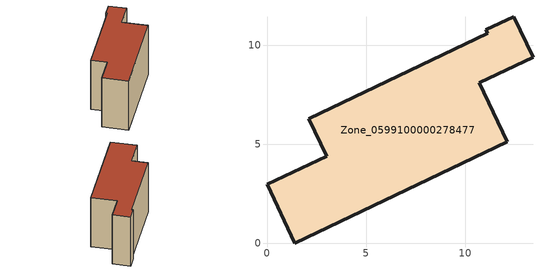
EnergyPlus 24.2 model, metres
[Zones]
Zone_0599100000278477
 floor ground (C_G): 2.12,6.29 11.14,10.62 11.05,10.79 12.45,11.46 13.43,9.41 10.71,8.12 12.13,5.13 1.41,0 0,2.98 3.01,4.41 z0
 wall outside (C_F): 13.43,9.41 12.45,11.46 11.05,10.79 11.14,10.62 2.12,6.29 3.01,4.41 0,2.98 1.41,0 12.13,5.13 10.71,8.12 13.43,9.41 z0:7.23
 roof outside (C_R): 11.14,10.62 2.12,6.29 3.01,4.41 0,2.98 1.41,0 12.13,5.13 10.71,8.12 13.43,9.41 12.45,11.46 11.05,10.79 z7.23
[BUILDING]
Pand.0599100000278477: North Axis=0; Terrain=City; Loads Convergence Tolerance Value=0.04; Temperature Convergence Tolerance Value=0.4; Solar Distribution=FullExterior; Maximum Number of Warmup Days=25; Minimum Number of Warmup Days=1
[Site:Location]
Rotterdam.The.Hague.AP_ZH_NLD Design_Conditions: Latitude=51.96; Longitude=4.45; Time Zone=1; Elevation=-4.5
[SITE:GROUNDTEMPERATURE:BUILDINGSURFACE]
18, 18, 18, 18, 18, 18, 18, 18, 18, 18, 18, 18
[MATERIAL] Thermal Absorptance=0.9; Solar Absorptance=0.7; Visible Absorptance=0.7
Name | Roughness | Thickness | Conductivity | Density | Specific Heat
G.TI.1975-1991 | MediumSmooth | 0.15 | 0.288461 | 540 | 1210
F.TI.1975-1991 | Rough | 0.3 | 0.230769 | 1920 | 840
R.TI.1975-1991 | MediumRough | 0.2 | 0.153846 | 1500 | 1000
[CONSTRUCTION]
C_G: G.TI.1975-1991
C_F: F.TI.1975-1991
C_R: R.TI.1975-1991
[ZONE]
Zone_0599100000278477: Type=1; Multiplier=1; Ceiling Height=Autocalculate; Volume=Autocalculate; Floor Area=autocalculate; Part of Total Floor Area=Yes
[ZONEINFILTRATION:DESIGNFLOWRATE]
Infil_Zone_0599100000278477: Zone or ZoneList or Space or SpaceList=Zone_0599100000278477; Schedule=AlwaysOn; Design Flow Rate Calculation Method=Flow/Area; Flow Rate per Floor Area=0.003; Constant Term Coefficient=1; Temperature Term Coefficient=0; Velocity Term Coefficient=0; Velocity Squared Term Coefficient=0
[HVACTEMPLATE:ZONE:IDEALLOADSAIRSYSTEM]
Zone_0599100000278477: Maximum Heating Supply Air Temperature=50; Minimum Cooling Supply Air Temperature=13; Maximum Heating Supply Air Humidity Ratio=0.0156; Minimum Cooling Supply Air Humidity Ratio=0.0077; Heating Limit=NoLimit; Cooling Limit=NoLimit; Dehumidification Control Type=ConstantSensibleHeatRatio; Cooling Sensible Heat Ratio=0.7; Dehumidification Setpoint=60; Humidification Control Type=None; Humidification Setpoint=30; Outdoor Air Method=None; Outdoor Air Flow Rate per Person=0.00944; Outdoor Air Flow Rate per Zone Floor Area=0; Outdoor Air Flow Rate per Zone=0; Demand Controlled Ventilation Type=None; Outdoor Air Economizer Type=NoEconomizer; Heat Recovery Type=None; Sensible Heat Recovery Effectiveness=0.7; Latent Heat Recovery Effectiveness=0.65
[ZONECONTROL:THERMOSTAT]
ThermostatControl_Zone_0599100000278477: Zone or ZoneList=Zone_0599100000278477; Control Type Schedule=DualSetpointControlType; Control 1=Thermostat_Zone_0599100000278477; Temperature Difference Between Cutout And Setpoint=0
[THERMOSTATSETPOINT:DUALSETPOINT]
Thermostat_Zone_0599100000278477: Heating Setpoint Temperature Schedule=HeatingSetpoint_Zone_0599100000278477; Cooling Setpoint Temperature Schedule=CoolingSetpoint_Zone_0599100000278477
[SCHEDULE:COMPACT]
HeatingSetpoint_Zone_0599100000278477: Through: 12/31, For: AllDays, Until: 24:00, 21
CoolingSetpoint_Zone_0599100000278477: Through: 12/31, For: AllDays, Until: 24:00, 24
DualSetpointControlType: Through: 12/31, For: AllDays, Until: 24:00, 4
AlwaysOn: Through: 12/31, For: AllDays, Until: 24:00, 1
